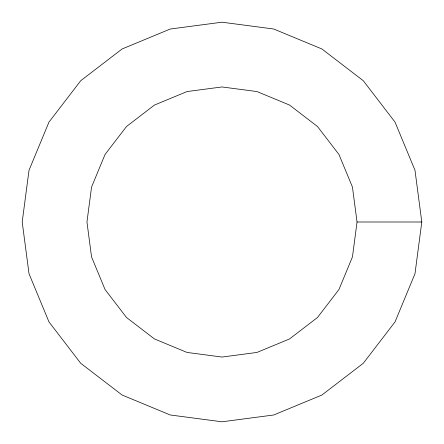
<?xml version="1.0" encoding="UTF-8"?>
<svg xmlns="http://www.w3.org/2000/svg" width="444" height="444" viewBox="0 0 444 444"><rect width="100%" height="100%" fill="white"/><g stroke="black" fill="none" stroke-linecap="round" stroke-linejoin="round"><path stroke-width="0.67" d="M357.048 222L352.442 256.954L338.955 289.521L317.493 317.493L289.521 338.955L256.954 352.442L222 357.048L187.046 352.442L154.479 338.955L126.507 317.493L105.045 289.521L91.558 256.954L86.952 222L91.558 187.046L105.045 154.479L126.507 126.507L154.479 105.045L187.046 91.558L222 86.952L256.954 91.558L289.521 105.045L317.493 126.507L338.955 154.479L352.442 187.046L357.048 222L421.8 222L414.99 273.709L395.032 321.9L363.281 363.281L321.9 395.032L273.709 414.99L222 421.8L170.291 414.99L122.1 395.032L80.719 363.281L48.968 321.9L29.01 273.709L22.2 222L29.01 170.291L48.968 122.1L80.719 80.719L122.1 48.968L170.291 29.01L222 22.2L273.709 29.01L321.9 48.968L363.281 80.719L395.032 122.1L414.99 170.291L421.8 222"/></g></svg>
